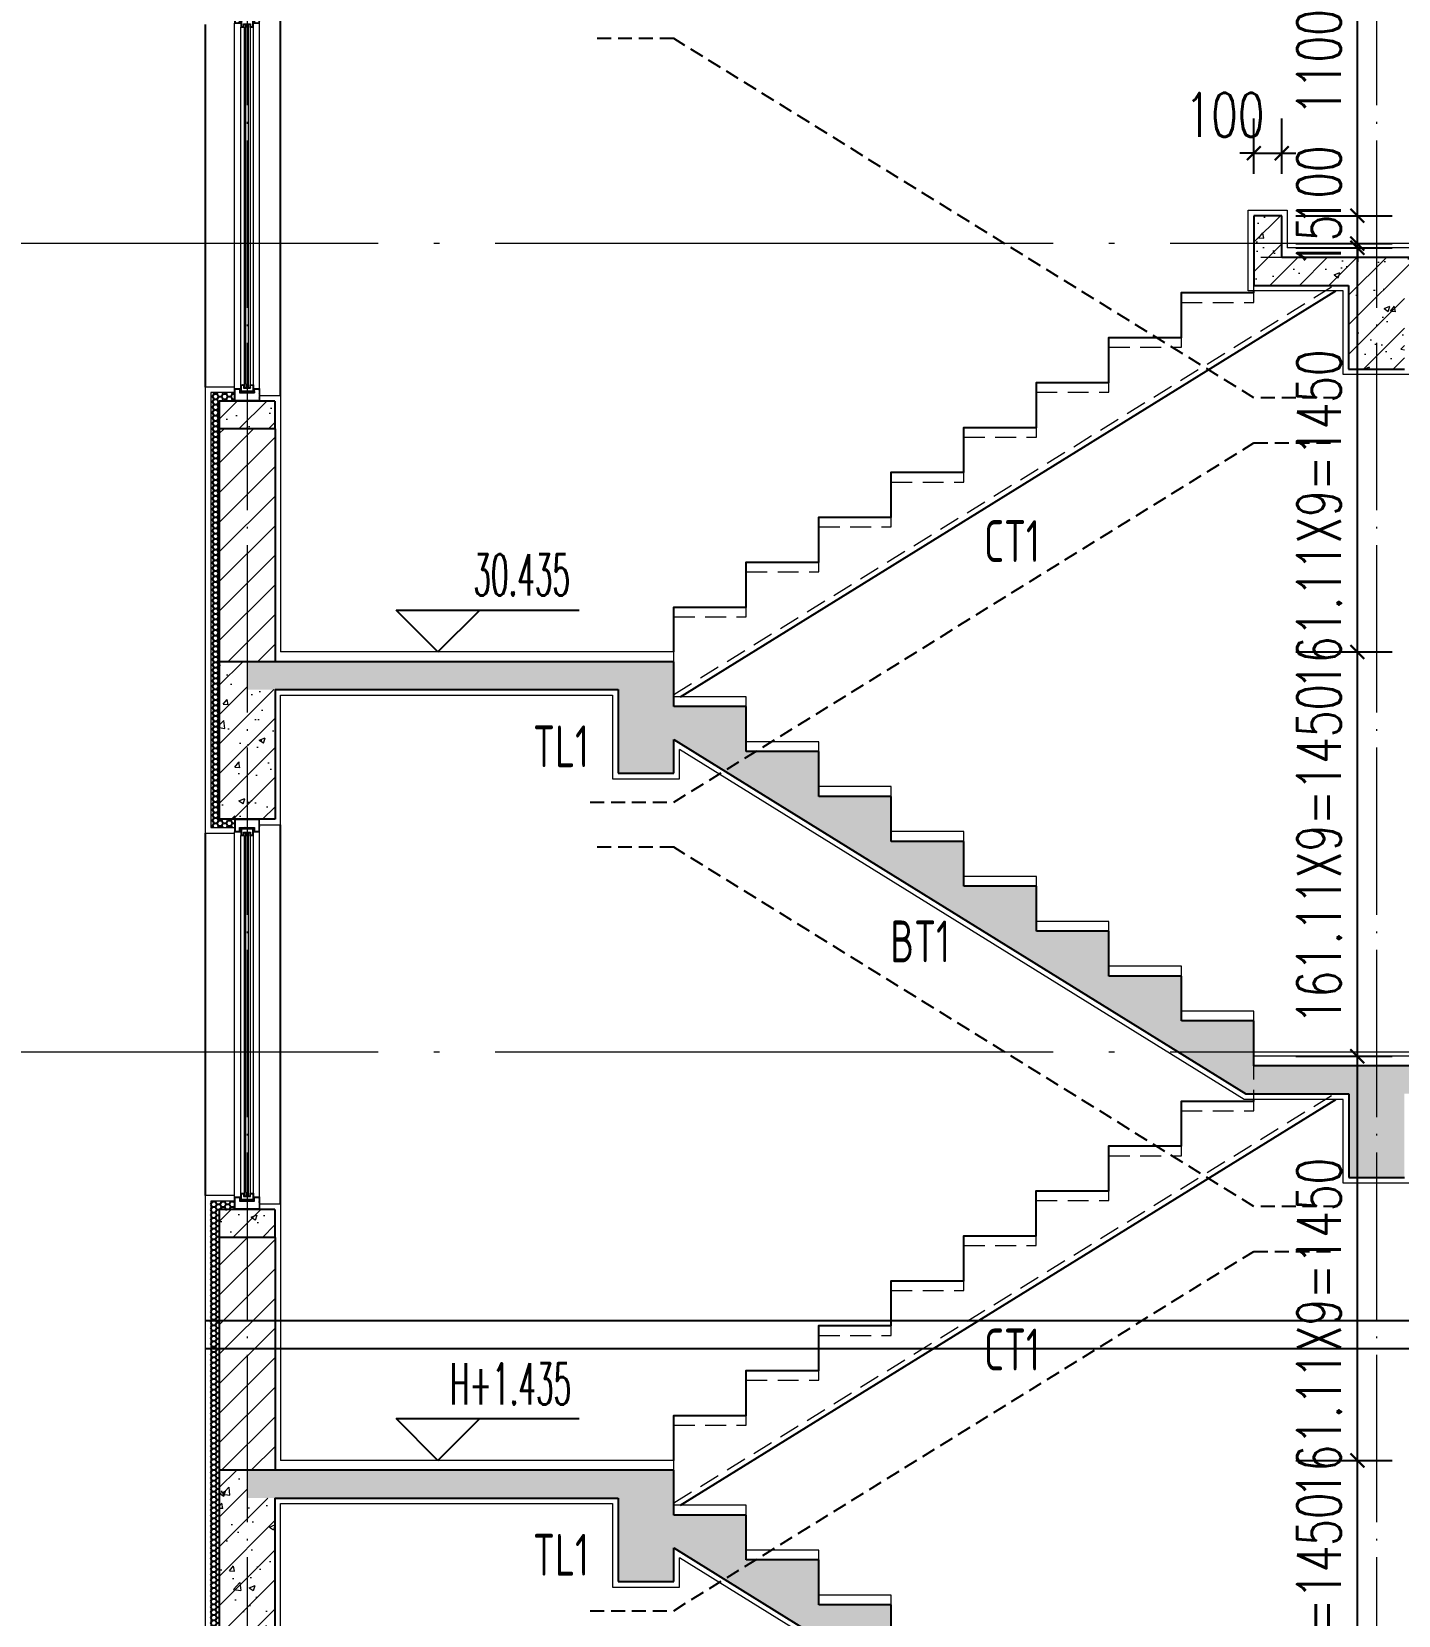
# Model space of a CAD drawing. Extents: x -461650 to 361314, y 245336 to 769729.
# Drawn here: x 279513 to 284414, y 723296 to 728976 of the extents above; entities that cross this region are included whole.
import ezdxf
from ezdxf.enums import TextEntityAlignment as Align

# ---------------------------------------------------------------- set-up
doc = ezdxf.new("R2010")
doc.units = 0
doc.header["$LTSCALE"] = 1000
doc.linetypes.add('DOTE', pattern=[2.42, 2, -0.2, 0.02, -0.2])
doc.linetypes.add('HIDDEN', pattern=[0.375, 0.25, -0.125])
doc.layers.get('0').update_dxf_attribs({"linetype": 'CONTINUOUS'})
doc.layers.get('DEFPOINTS').update_dxf_attribs({"linetype": 'CONTINUOUS'})
for name, color, linetype in [('DIM_ELEV', 3, 'CONTINUOUS'), ('DIM_SYMB', 3, 'CONTINUOUS'), ('PUB_TEXT', 2, 'CONTINUOUS'), ('TEXT', 2, 'CONTINUOUS'), ('WALL', 5, 'CONTINUOUS'), ('审核', 1, 'CONTINUOUS'), ('尺寸标注', 86, 'CONTINUOUS'), ('看线', 251, 'CONTINUOUS'), ('立面-看线', 251, 'CONTINUOUS')]:
    doc.layers.add(name, color=color, linetype=linetype)
for name, color, linetype, lineweight in [('DOTE', 19, 'DOTE', 9), ('PUB_HATCH', 8, 'CONTINUOUS', 9), ('S_WINDOW', 144, 'CONTINUOUS', 15), ('STAIR', 2, 'CONTINUOUS', 18), ('内粉刷', 37, 'CONTINUOUS', 9), ('细细', 250, 'CONTINUOUS', 0)]:
    doc.layers.add(name, color=color, linetype=linetype, lineweight=lineweight)
doc.styles.add('_TCH_DIM', font='SIMPLEX.shx', dxfattribs={"width": 0.7, "bigfont": 'GBCBIG.shx'})
doc.styles.add('_TCH_DIM_T3', font='SIMPLEX', dxfattribs={"width": 0.705882, "bigfont": 'GBCBIG'})
doc.styles.add('TSSD_REIN', font='tssdeng.shx', dxfattribs={"width": 0.7, "height": 300, "bigfont": 'tssdchn.shx'})
doc.dimstyles.new('_TCH_ARCH&&50', dxfattribs={"dimtxt": 157.5, "dimasz": 50, "dimexe": 125, "dimexo": 150, "dimgap": 58.75, "dimtad": 1, "dimdec": 0, "dimzin": 0, "dimdsep": 46, "dimtxsty": '_TCH_DIM_T3', "dimblk": 'ARCHTICK', "dimcen": 0.09, "dimclrt": 7, "dimazin": 0, "dimtfac": 1, "dimtdec": 0, "dimtix": 1, "dimtmove": 2, "dimatfit": 3, "dimldrblk": 'ARCHTICK', "dimfxl": 0, "dimtolj": 1, "dimtzin": 0, "dimarcsym": 0})
pattern_1 = [(315, (-218910.2607, -140541.0897), (-1.767766953, -1.767766953), []), (315, (-218909.0822, -140541.0897), (-1.767766953, -1.767766953), [])]
pattern_2 = [(315, (-218910.2607, -141979.3279), (-1.767766953, -1.767766953), []), (315, (-218909.0822, -141979.3279), (-1.767766953, -1.767766953), [])]
pattern_3 = [(45, (0, 0), (-53.0330086, 53.0330086), []), (50, (0, 0), (215.178055, -18.82564), [22.5, -247.5]), (355, (0, 0), (-41.6254, 225.65764), [18, -198]), (100.4514, (17.93, -1.57), (173.552815, 206.831863), [19.122057, -210.342634]), (46.1842, (0, 60), (320.172315, -49.655704), [33.75, -371.25]), (96.6356, (26.68, 55.86), (280.39881, 292.23536), [28.68309, -315.5139]), (351.1842, (0, 60), (280.39858, 292.23558), [27, -297]), (21, (30, 45), (179.072116, -120.785667), [22.5, -247.5]), (326, (30, 45), (72.9946, 217.545014), [18, -198]), (71.4514, (44.92, 34.93), (252.06679, 96.75915), [19.122057, -210.342634]), (37.5, (0, 0), (3.6479566, 99.868156), [0, -195.6, 0, -201, 0, -198.75]), (7.5, (0, 0), (78.920861, 118.323514), [0, -114.6, 0, -191.1, 0, -75.75]), (327.5, (-66.9, 0), (160.146731, -6.7664615), [0, -75, 0, -234, 0, -310.5]), (317.5, (-96.9, 0), (174.95585, 30.031495), [0, -97.5, 0, -155.4, 0, -220.5])]
pattern_4 = [(45, (-677627.57, 806144.725), (-53.0330086, 53.0330086), []), (50, (-677627.57, 806144.73), (215.178055, -18.82564), [22.5, -247.5]), (355, (-677627.57, 806144.73), (-41.6254, 225.65764), [18, -198]), (100.4514, (-677609.64, 806143.16), (173.552815, 206.831863), [19.122057, -210.342634]), (46.1842, (-677627.57, 806204.73), (320.172315, -49.655704), [33.75, -371.25]), (96.6356, (-677600.9, 806200.6), (280.39881, 292.23536), [28.68309, -315.5139]), (351.1842, (-677627.57, 806204.73), (280.39858, 292.23558), [27, -297]), (21, (-677597.57, 806189.73), (179.072116, -120.785667), [22.5, -247.5]), (326, (-677597.57, 806189.73), (72.9946, 217.545014), [18, -198]), (71.4514, (-677582.65, 806179.66), (252.06679, 96.75915), [19.122057, -210.342634]), (37.5, (-677627.57, 806144.725), (3.6479566, 99.868156), [0, -195.6, 0, -201, 0, -198.75]), (7.5, (-677627.57, 806144.73), (78.920861, 118.323514), [0, -114.6, 0, -191.1, 0, -75.75]), (327.5, (-677694.47, 806144.725), (160.146731, -6.7664615), [0, -75, 0, -234, 0, -310.5]), (317.5, (-677724.47, 806144.73), (174.95585, 30.031495), [0, -97.5, 0, -155.4, 0, -220.5])]

# ---------------------------------------------------------------- blocks, each defined once
blk = doc.blocks.new('zrszerf')
at = {"layer": '细细'}
h = blk.add_hatch(dxfattribs=at)
h.set_pattern_fill('金属', color=256, style=0)
h.set_pattern_definition(pattern_1)
h.paths.add_polyline_path([(257694.9, 608543.3), (257714.9, 608543.3), (257714.9, 608556.8), (257764.9, 608556.8), (257764.9, 608543.3), (257784.9, 608543.3), (257784.9, 608588.3), (257694.9, 608588.3)])
h.paths.add_polyline_path([(257712.9, 608558.8), (257712.9, 608545.3), (257696.9, 608545.3), (257696.9, 608586.3), (257782.9, 608586.3), (257782.9, 608545.3), (257766.9, 608545.3), (257766.9, 608558.8)], flags=16)
h = blk.add_hatch(dxfattribs=at)
h.set_pattern_fill('金属', color=256, style=0)
h.set_pattern_definition(pattern_1)
h.paths.add_polyline_path([(257762.4, 608554.8), (257762.4, 608529.8), (257750.4, 608529.8), (257750.4, 608539.8), (257729.4, 608539.8), (257729.4, 608529.8), (257717.4, 608529.8), (257717.4, 608554.8)])
h.paths.add_polyline_path([(257719.4, 608552.8), (257719.4, 608531.8), (257727.4, 608531.8), (257727.4, 608541.8), (257752.4, 608541.8), (257752.4, 608531.8), (257760.4, 608531.8), (257760.4, 608552.8)], flags=16)
h = blk.add_hatch(color=256, dxfattribs=at)
edge = h.paths.add_edge_path()
edge.add_line((257735.4, 608539.8), (257735.4, 608527.8))
edge.add_arc((257739.9, 608519.5), 9.44, 61.5175, 118.4825, ccw=False)
edge.add_line((257744.4, 608527.8), (257744.4, 608539.8))
edge.add_arc((257739.9, 608548.1), 9.44, 241.5175, 298.4825, ccw=False)
h = blk.add_hatch(dxfattribs=at)
h.set_pattern_fill('金属', color=256, style=0)
h.set_pattern_definition(pattern_2)
h.paths.add_polyline_path([(257694.9, 607233.3), (257714.9, 607233.3), (257714.9, 607219.8), (257764.9, 607219.8), (257764.9, 607233.3), (257784.9, 607233.3), (257784.9, 607188.3), (257694.9, 607188.3)])
h.paths.add_polyline_path([(257712.9, 607217.8), (257712.9, 607231.3), (257696.9, 607231.3), (257696.9, 607190.3), (257782.9, 607190.3), (257782.9, 607231.3), (257766.9, 607231.3), (257766.9, 607217.8)], flags=16)
h = blk.add_hatch(dxfattribs=at)
h.set_pattern_fill('金属', color=256, style=0)
h.set_pattern_definition(pattern_2)
h.paths.add_polyline_path([(257762.4, 607221.8), (257762.4, 607246.8), (257750.4, 607246.8), (257750.4, 607236.8), (257729.4, 607236.8), (257729.4, 607246.8), (257717.4, 607246.8), (257717.4, 607221.8)])
h.paths.add_polyline_path([(257719.4, 607223.8), (257719.4, 607244.8), (257727.4, 607244.8), (257727.4, 607234.8), (257752.4, 607234.8), (257752.4, 607244.8), (257760.4, 607244.8), (257760.4, 607223.8)], flags=16)
h = blk.add_hatch(color=256, dxfattribs=at)
edge = h.paths.add_edge_path()
edge.add_line((257735.4, 607236.8), (257735.4, 607248.8))
edge.add_arc((257739.9, 607257.1), 9.44, 241.5175, 298.4825)
edge.add_line((257744.4, 607248.8), (257744.4, 607236.8))
edge.add_arc((257739.9, 607228.5), 9.44, 61.5175, 118.4825)
at = {"layer": 'S_WINDOW'}
for p, q in [((257694.9, 607233.3), (257694.9, 608543.3)), ((257717.4, 607246.8), (257717.4, 608529.8)), ((257762.4, 607246.8), (257762.4, 608529.8)), ((257784.9, 607233.3), (257784.9, 608543.3))]:
    blk.add_line(p, q, dxfattribs=at)
for points in [[(257784.9, 608588.3), (257784.9, 608543.3), (257764.9, 608543.3), (257764.9, 608556.8), (257714.9, 608556.8), (257714.9, 608543.3), (257694.9, 608543.3), (257694.9, 608588.3)], [(257782.9, 608586.3), (257782.9, 608545.3), (257766.9, 608545.3), (257766.9, 608558.8), (257712.9, 608558.8), (257712.9, 608545.3), (257696.9, 608545.3), (257696.9, 608586.3)], [(257762.4, 608554.8), (257762.4, 608529.8), (257750.4, 608529.8), (257750.4, 608539.8), (257729.4, 608539.8), (257729.4, 608529.8), (257717.4, 608529.8), (257717.4, 608554.8)], [(257760.4, 608552.8), (257760.4, 608531.8), (257752.4, 608531.8), (257752.4, 608541.8), (257727.4, 608541.8), (257727.4, 608531.8), (257719.4, 608531.8), (257719.4, 608552.8)], [(257784.9, 607188.3), (257784.9, 607233.3), (257764.9, 607233.3), (257764.9, 607219.8), (257714.9, 607219.8), (257714.9, 607233.3), (257694.9, 607233.3), (257694.9, 607188.3)], [(257782.9, 607190.3), (257782.9, 607231.3), (257766.9, 607231.3), (257766.9, 607217.8), (257712.9, 607217.8), (257712.9, 607231.3), (257696.9, 607231.3), (257696.9, 607190.3)], [(257762.4, 607221.8), (257762.4, 607246.8), (257750.4, 607246.8), (257750.4, 607236.8), (257729.4, 607236.8), (257729.4, 607246.8), (257717.4, 607246.8), (257717.4, 607221.8)], [(257760.4, 607223.8), (257760.4, 607244.8), (257752.4, 607244.8), (257752.4, 607234.8), (257727.4, 607234.8), (257727.4, 607244.8), (257719.4, 607244.8), (257719.4, 607223.8)]]:
    blk.add_lwpolyline(points, close=True, dxfattribs=at)
at = {"layer": '细细'}
for points in [[(257729.4, 608529.8), (257729.4, 607246.8)], [(257735.4, 607248.8), (257735.4, 608539.8)], [(257744.4, 607248.8), (257744.4, 608539.8)], [(257750.4, 608529.8), (257750.4, 607246.8)]]:
    blk.add_lwpolyline(points, dxfattribs=at)
for points in [[(257735.4, 608539.8), (257735.4, 608527.8, -0.253805), (257744.4, 608527.8), (257744.4, 608539.8, -0.253805)], [(257735.4, 607236.8), (257735.4, 607248.8, 0.253805), (257744.4, 607248.8), (257744.4, 607236.8, 0.253805)]]:
    blk.add_lwpolyline(points, format="xyb", close=True, dxfattribs=at)
blk = doc.blocks.new('BFGBFBCBVFB')
at = {"layer": 'PUB_HATCH'}
h = blk.add_hatch(dxfattribs=at)
h.set_pattern_fill('钢筋混凝土', color=256, scale=30, style=0)
h.set_pattern_definition(pattern_3)
h.paths.add_polyline_path([(888522.3, 25515), (888522.3, 25415), (888722.3, 25415), (888722.3, 25515)])
h = blk.add_hatch(dxfattribs=at)
h.set_pattern_fill('普通砖', color=256, scale=30, style=0)
h.set_pattern_definition([(45, (0, 53.85), (-53.03303, 53.03303), [])])
h.paths.add_polyline_path([(888722.4, 25415), (888522.4, 25415), (888522.4, 24580), (888722.4, 24580)])
h = blk.add_hatch(dxfattribs=at)
h.set_pattern_fill('钢筋混凝土', color=256, scale=30, style=0)
h.set_pattern_definition(pattern_3)
h.paths.add_polyline_path([(888722.3, 24480), (888622.3, 24480), (888622.3, 24580), (888522.3, 24580), (888522.3, 24015), (888722.3, 24015)])
h = blk.add_hatch(dxfattribs=at)
h.set_pattern_fill('钢筋混凝土', color=256, scale=30, style=0)
h.set_pattern_definition(pattern_3)
h.paths.add_polyline_path([(888622.3, 24580), (888622.3, 24480), (889952.4, 24480), (889952.4, 24180), (890152.4, 24180), (890152.4, 24301.2), (892203.9, 23030), (892572.4, 23030), (892572.4, 22730), (892772.4, 22730), (892772.4, 23030), (894172.3, 23030), (894172.3, 23130), (892232.4, 23130), (892232.4, 23291.1), (891972.4, 23291.1), (891972.4, 23452.2), (891712.4, 23452.2), (891712.4, 23613.3), (891452.4, 23613.3), (891452.4, 23774.4), (891192.4, 23774.4), (891192.4, 23935.5), (890932.4, 23935.5), (890932.4, 24096.6), (890672.4, 24096.6), (890672.4, 24257.8), (890412.4, 24257.8), (890412.4, 24418.9), (890152.4, 24418.9), (890152.4, 24580)])
at = {"layer": '立面-看线'}
h = blk.add_hatch(dxfattribs=at)
h.set_pattern_fill('HONEY', color=256, scale=7)
h.set_pattern_definition([(0, (77469.076, -360831.97), (16.66875, 9.623705), [11.1125, -22.225]), (120, (77469.076, -360831.97), (-16.66874801, 9.62370845), [11.1125, -22.225]), (60, (77469.076, -360831.97), (1.99e-06, 19.24741345), [-22.225, 11.1125])])
h.paths.add_polyline_path([(888492.3, 24615), (888522.3, 24615), (888522.3, 25515), (888577.3, 25515), (888577.3, 25545), (888492.3, 25545)])
h = blk.add_hatch(dxfattribs=at)
h.set_pattern_fill('HONEY', color=256, scale=7)
h.set_pattern_definition([(0, (77469.098, -360831.968), (16.66875, 9.623705), [11.1125, -22.225]), (120, (77469.098, -360831.968), (-16.66874801, 9.62370845), [11.1125, -22.225]), (60, (77469.098, -360831.968), (1.99e-06, 19.24741345), [-22.225, 11.1125])])
h.paths.add_polyline_path([(888492.3, 24615), (888522.3, 24615), (888522.3, 24015), (888577.3, 24015), (888577.3, 23985), (888492.3, 23985)])
at = {"layer": 'PUB_HATCH', "color": 215}
blk.add_lwpolyline([(888577.3, 25545), (888492.3, 25545), (888492.3, 23985), (888577.3, 23985)], dxfattribs=at)
at = {"layer": 'STAIR', "linetype": 'HIDDEN', "ltscale": 0.3}
blk.add_line((890152.4, 24462.3), (892520.9, 25930), dxfattribs=at)
blk.add_lwpolyline([(890152.4, 24580), (890152.4, 24741.1), (890412.4, 24741.1), (890412.4, 24902.2), (890672.4, 24902.2), (890672.4, 25063.3), (890932.4, 25063.3), (890932.4, 25224.4), (891192.4, 25224.4), (891192.4, 25385.5), (891452.4, 25385.5), (891452.4, 25546.6), (891712.4, 25546.6), (891712.4, 25707.8), (891972.4, 25707.8), (891972.4, 25868.9), (892232.4, 25868.9), (892232.4, 26030)], dxfattribs=at)
at = {"layer": 'WALL'}
for p, q in [((888522.3, 25515), (888522.3, 25415)), ((888722.3, 25515), (888522.3, 25515)), ((888722.3, 25515), (888722.3, 25415)), ((888722.3, 25415), (888522.3, 25415)), ((888522.4, 25415), (888522.4, 24580)), ((888722.3, 25415), (888722.4, 25415)), ((888722.4, 25415), (888722.4, 24580)), ((888522.3, 24580), (888522.3, 24015)), ((888622.3, 24580), (888522.3, 24580)), ((888622.3, 24580), (888522.4, 24580)), ((890152.4, 24580), (888622.3, 24580)), ((890152.4, 24418.9), (890152.4, 24580)), ((888722.3, 24480), (888722.3, 24015)), ((888722.3, 24480), (889952.4, 24480)), ((889952.4, 24480), (889952.4, 24180)), ((890412.4, 24418.9), (890152.4, 24418.9)), ((890412.4, 24257.8), (890412.4, 24418.9)), ((890152.4, 24180), (890152.4, 24301.2)), ((890152.4, 24301.2), (892203.9, 23030)), ((890672.4, 24257.8), (890412.4, 24257.8)), ((890672.4, 24096.6), (890672.4, 24257.8)), ((889952.4, 24180), (890152.4, 24180)), ((890932.4, 24096.6), (890672.4, 24096.6)), ((890932.4, 23935.5), (890932.4, 24096.6))]:
    blk.add_line(p, q, dxfattribs=at)
at = {"layer": '内粉刷'}
for p, q in [((890152.4, 24615), (888742.3, 24615)), ((888742.3, 24460), (889932.4, 24460)), ((889932.4, 24460), (889932.4, 24160)), ((890172.4, 24160), (890172.4, 24265.3)), ((889932.4, 24160), (890172.4, 24160))]:
    blk.add_line(p, q, dxfattribs=at)
for points in [[(888577.3, 25565), (888472.3, 25565), (888472.3, 23965), (888577.3, 23965)], [(888667.3, 25535), (888742.3, 25535), (888742.3, 24615)], [(892232.4, 23165), (892232.4, 23326.1), (891972.4, 23326.1), (891972.4, 23487.2), (891712.4, 23487.2), (891712.4, 23648.3), (891452.4, 23648.3), (891452.4, 23809.4), (891192.4, 23809.4), (891192.4, 23970.5), (890932.4, 23970.5), (890932.4, 24131.6), (890672.4, 24131.6), (890672.4, 24292.8), (890412.4, 24292.8), (890412.4, 24453.9), (890152.4, 24453.9), (890152.4, 24615)], [(888667.3, 23995), (888742.3, 23995), (888742.3, 24460)], [(894152.4, 23010), (892792.4, 23010), (892792.4, 22710), (892552.4, 22710), (892552.4, 23010), (892198.2, 23010), (890172.4, 24265.3)]]:
    blk.add_lwpolyline(points, dxfattribs=at)
at = {"layer": '看线'}
for p, q in [((888742.3, 25535), (888742.3, 26895)), ((888472.3, 26865), (888472.3, 25565))]:
    blk.add_line(p, q, dxfattribs=at)
at = {"layer": '看线', "color": 32}
blk.add_line((890176.7, 24453.9), (892526.6, 25910), dxfattribs=at)
blk.add_lwpolyline([(890152.4, 24615), (890152.4, 24776.1), (890412.4, 24776.1), (890412.4, 24937.2), (890672.4, 24937.2), (890672.4, 25098.3), (890932.4, 25098.3), (890932.4, 25259.4), (891192.4, 25259.4), (891192.4, 25420.5), (891452.4, 25420.5), (891452.4, 25581.6), (891712.4, 25581.6), (891712.4, 25742.8), (891972.4, 25742.8), (891972.4, 25903.9), (892232.4, 25903.9), (892232.4, 25910)], dxfattribs=at)
at = {"xscale": -1}
blk.add_blockref('zrszerf', (1146362.2, -581673.3), dxfattribs=at)
blk = doc.blocks.new('_ArchTick')
at = {"color": 0, "linetype": 'ByBlock', "const_width": 0.15}
blk.add_lwpolyline([(-0.5, -0.5), (0.5, 0.5)], dxfattribs=at)
blk = doc.blocks.new('*D1412')
at = {"layer": 'DEFPOINTS', "color": 0}
for p in [(283895.8, 729416.3), (284266.9, 729416.3), (283895.8, 728316.3)]:
    blk.add_point(p, dxfattribs=at)
at = {"layer": '尺寸标注', "color": 0, "lineweight": -2}
for p, q in [((284045.8, 729416.3), (284391.9, 729416.3)), ((284266.9, 728316.3), (284266.9, 729416.3)), ((284045.8, 728316.3), (284391.9, 728316.3))]:
    blk.add_line(p, q, dxfattribs=at)
at = {"layer": '尺寸标注', "color": 0, "lineweight": -2, "xscale": 50, "yscale": 50, "zscale": 50}
for p, rotation in [((284266.9, 729416.3), 90), ((284266.9, 728316.3), 270)]:
    blk.add_blockref('_ArchTick', p, dxfattribs=dict(at, rotation=rotation))
at = {"layer": '尺寸标注', "color": 7, "insert": (284129.4, 728866.3), "char_height": 157.5, "attachment_point": 5, "rotation": 90, "style": '_TCH_DIM_T3'}
blk.add_mtext('\\A1;1100', dxfattribs=at)
blk = doc.blocks.new('*D1413')
at = {"layer": 'DEFPOINTS', "color": 0}
for p in [(283895.8, 728316.3), (284266.9, 728316.3), (283895.8, 728216.3)]:
    blk.add_point(p, dxfattribs=at)
at = {"layer": '尺寸标注', "color": 0, "lineweight": -2}
for p, q in [((284045.8, 728316.3), (284391.9, 728316.3)), ((284266.9, 728316.3), (284266.9, 728366.3)), ((284266.9, 728216.3), (284266.9, 728316.3)), ((284045.8, 728216.3), (284391.9, 728216.3)), ((284266.9, 728216.3), (284266.9, 728166.3))]:
    blk.add_line(p, q, dxfattribs=at)
at = {"layer": '尺寸标注', "color": 0, "lineweight": -2, "xscale": 50, "yscale": 50, "zscale": 50}
for p, rotation in [((284266.9, 728316.3), 270), ((284266.9, 728216.3), 90)]:
    blk.add_blockref('_ArchTick', p, dxfattribs=dict(at, rotation=rotation))
at = {"layer": '尺寸标注', "color": 7, "insert": (284129.4, 728425.2), "char_height": 157.5, "attachment_point": 5, "rotation": 90, "style": '_TCH_DIM_T3'}
blk.add_mtext('\\A1;100', dxfattribs=at)
blk = doc.blocks.new('*D1414')
at = {"layer": 'DEFPOINTS', "color": 0}
for p in [(283895.8, 728216.3), (283895.8, 728201.3), (284266.9, 728216.3)]:
    blk.add_point(p, dxfattribs=at)
at = {"layer": '尺寸标注', "color": 0, "lineweight": -2}
for p, q in [((284266.9, 728216.3), (284266.9, 728266.3)), ((284045.8, 728216.3), (284391.9, 728216.3)), ((284045.8, 728201.3), (284391.9, 728201.3)), ((284266.9, 728201.3), (284266.9, 728216.3)), ((284266.9, 728201.3), (284266.9, 728151.3))]:
    blk.add_line(p, q, dxfattribs=at)
at = {"layer": '尺寸标注', "color": 0, "lineweight": -2, "xscale": 50, "yscale": 50, "zscale": 50}
for p, rotation in [((284266.9, 728216.3), 270), ((284266.9, 728201.3), 90)]:
    blk.add_blockref('_ArchTick', p, dxfattribs=dict(at, rotation=rotation))
at = {"layer": '尺寸标注', "color": 7, "insert": (284129.4, 728224.4), "char_height": 157.5, "attachment_point": 5, "rotation": 90, "style": '_TCH_DIM_T3'}
blk.add_mtext('\\A1;15', dxfattribs=at)
blk = doc.blocks.new('*D1415')
at = {"layer": 'DEFPOINTS', "color": 0}
for p in [(283895.8, 728201.3), (284266.9, 728201.3), (283895.8, 726751.3)]:
    blk.add_point(p, dxfattribs=at)
at = {"layer": '尺寸标注', "color": 0, "lineweight": -2}
for p, q in [((284045.8, 728201.3), (284391.9, 728201.3)), ((284266.9, 726751.3), (284266.9, 728201.3)), ((284045.8, 726751.3), (284391.9, 726751.3))]:
    blk.add_line(p, q, dxfattribs=at)
at = {"layer": '尺寸标注', "color": 0, "lineweight": -2, "xscale": 50, "yscale": 50, "zscale": 50}
for p, rotation in [((284266.9, 728201.3), 90), ((284266.9, 726751.3), 270)]:
    blk.add_blockref('_ArchTick', p, dxfattribs=dict(at, rotation=rotation))
at = {"layer": '尺寸标注', "color": 7, "insert": (284129.4, 727226.3), "char_height": 157.5, "attachment_point": 5, "rotation": 90, "style": '_TCH_DIM_T3'}
blk.add_mtext('\\A1;161.11X9=1450', dxfattribs=at)
blk = doc.blocks.new('*D1416')
at = {"layer": 'DEFPOINTS', "color": 0}
for p in [(283895.8, 726751.3), (284266.9, 726751.3), (283895.8, 725301.3)]:
    blk.add_point(p, dxfattribs=at)
at = {"layer": '尺寸标注', "color": 0, "lineweight": -2}
for p, q in [((284045.8, 726751.3), (284391.9, 726751.3)), ((284266.9, 725301.3), (284266.9, 726751.3)), ((284045.8, 725301.3), (284391.9, 725301.3))]:
    blk.add_line(p, q, dxfattribs=at)
at = {"layer": '尺寸标注', "color": 0, "lineweight": -2, "xscale": 50, "yscale": 50, "zscale": 50}
for p, rotation in [((284266.9, 726751.3), 90), ((284266.9, 725301.3), 270)]:
    blk.add_blockref('_ArchTick', p, dxfattribs=dict(at, rotation=rotation))
at = {"layer": '尺寸标注', "color": 7, "insert": (284129.4, 726026.3), "char_height": 157.5, "attachment_point": 5, "rotation": 90, "style": '_TCH_DIM_T3'}
blk.add_mtext('\\A1;161.11X9=1450', dxfattribs=at)
blk = doc.blocks.new('*D1417')
at = {"layer": 'DEFPOINTS', "color": 0}
for p in [(283895.8, 725301.3), (284266.9, 725301.3), (283895.8, 723851.3)]:
    blk.add_point(p, dxfattribs=at)
at = {"layer": '尺寸标注', "color": 0, "lineweight": -2}
for p, q in [((284045.8, 725301.3), (284391.9, 725301.3)), ((284266.9, 723851.3), (284266.9, 725301.3)), ((284045.8, 723851.3), (284391.9, 723851.3))]:
    blk.add_line(p, q, dxfattribs=at)
at = {"layer": '尺寸标注', "color": 0, "lineweight": -2, "xscale": 50, "yscale": 50, "zscale": 50}
for p, rotation in [((284266.9, 725301.3), 90), ((284266.9, 723851.3), 270)]:
    blk.add_blockref('_ArchTick', p, dxfattribs=dict(at, rotation=rotation))
at = {"layer": '尺寸标注', "color": 7, "insert": (284129.4, 724326.3), "char_height": 157.5, "attachment_point": 5, "rotation": 90, "style": '_TCH_DIM_T3'}
blk.add_mtext('\\A1;161.11X9=1450', dxfattribs=at)
blk = doc.blocks.new('*D1418')
at = {"layer": 'DEFPOINTS', "color": 0}
for p in [(283895.8, 723851.3), (284266.9, 723851.3), (283895.8, 722401.3)]:
    blk.add_point(p, dxfattribs=at)
at = {"layer": '尺寸标注', "color": 0, "lineweight": -2}
for p, q in [((284045.8, 723851.3), (284391.9, 723851.3)), ((284266.9, 722401.3), (284266.9, 723851.3)), ((284045.8, 722401.3), (284391.9, 722401.3))]:
    blk.add_line(p, q, dxfattribs=at)
at = {"layer": '尺寸标注', "color": 0, "lineweight": -2, "xscale": 50, "yscale": 50, "zscale": 50}
for p, rotation in [((284266.9, 723851.3), 90), ((284266.9, 722401.3), 270)]:
    blk.add_blockref('_ArchTick', p, dxfattribs=dict(at, rotation=rotation))
at = {"layer": '尺寸标注', "color": 7, "insert": (284129.4, 723126.3), "char_height": 157.5, "attachment_point": 5, "rotation": 90, "style": '_TCH_DIM_T3'}
blk.add_mtext('\\A1;161.11X9=1450', dxfattribs=at)
blk = doc.blocks.new('*D1424')
at = {"layer": 'DEFPOINTS', "color": 0}
for p in [(283995.8, 728540.4), (283895.8, 728316.3), (283995.8, 728316.3)]:
    blk.add_point(p, dxfattribs=at)
at = {"layer": '尺寸标注', "color": 0, "lineweight": -2}
for p, q in [((283895.8, 728466.3), (283895.8, 728665.4)), ((283995.8, 728466.3), (283995.8, 728665.4)), ((283895.8, 728540.4), (283845.8, 728540.4)), ((283895.8, 728540.4), (283995.8, 728540.4)), ((283995.8, 728540.4), (284045.8, 728540.4))]:
    blk.add_line(p, q, dxfattribs=at)
at = {"layer": '尺寸标注', "color": 0, "lineweight": -2, "xscale": 50, "yscale": 50, "zscale": 50}
blk.add_blockref('_ArchTick', (283895.8, 728540.4), dxfattribs=at)
at = {"layer": '尺寸标注', "color": 0, "lineweight": -2, "xscale": 50, "yscale": 50, "zscale": 50, "rotation": 180}
blk.add_blockref('_ArchTick', (283995.8, 728540.4), dxfattribs=at)
at = {"layer": '尺寸标注', "color": 7, "insert": (283790.9, 728677.9), "char_height": 157.5, "attachment_point": 5, "style": '_TCH_DIM_T3'}
blk.add_mtext('\\A1;100', dxfattribs=at)

msp = doc.modelspace()

# ---------------------------------------------------------------- hatches: boundary and pattern name
at = {"layer": 'PUB_HATCH'}
h = msp.add_hatch(dxfattribs=at)
h.set_pattern_fill('钢筋混凝土', color=256, scale=30, style=0)
h.set_pattern_definition(pattern_4)
h.paths.add_polyline_path([(285835.74, 728066.3), (285835.74, 728166.3), (283995.75, 728166.3), (283995.75, 728316.3), (283895.75, 728316.3), (283895.75, 728066.3), (284235.75, 728066.3), (284235.75, 727766.3), (284435.75, 727766.3), (284435.75, 728066.3)])
h = msp.add_hatch(dxfattribs=at)
h.set_pattern_fill('钢筋混凝土', color=256, scale=30, style=0)
h.set_pattern_definition(pattern_4)
h.paths.add_polyline_path([(280185.72, 727651.48), (280185.71, 727551.49), (280385.71, 727551.49), (280385.72, 727651.48)])
h = msp.add_hatch(dxfattribs=at)
h.set_pattern_fill('普通砖', color=256, scale=30, style=0)
h.set_pattern_definition([(45, (-677627.57, 806198.58), (-53.03303, 53.03303), [])])
h.paths.add_polyline_path([(280385.78, 727551.49), (280185.78, 727551.48), (280185.8, 726716.49), (280385.8, 726716.49)])
h = msp.add_hatch(dxfattribs=at)
h.set_pattern_fill('钢筋混凝土', color=256, scale=30, style=0)
h.set_pattern_definition(pattern_4)
h.paths.add_polyline_path([(280385.74, 726616.48), (280285.74, 726616.48), (280285.74, 726716.48), (280185.74, 726716.49), (280185.74, 726151.48), (280385.74, 726151.48)])
h = msp.add_hatch(dxfattribs=at)
h.set_pattern_fill('钢筋混凝土', color=256, scale=30, style=0)
h.set_pattern_definition(pattern_4)
h.paths.add_polyline_path([(280285.74, 726716.49), (280285.74, 726616.48), (281615.81, 726616.48), (281615.81, 726316.48), (281815.81, 726316.48), (281815.81, 726437.72), (283867.33, 725166.48), (284235.81, 725166.48), (284235.81, 724866.48), (284435.81, 724866.48), (284435.81, 725166.48), (285835.74, 725166.48), (285835.74, 725266.48), (283895.81, 725266.48), (283895.81, 725427.59), (283635.81, 725427.59), (283635.81, 725588.7), (283375.81, 725588.7), (283375.81, 725749.81), (283115.81, 725749.81), (283115.81, 725910.92), (282855.81, 725910.92), (282855.81, 726072.03), (282595.81, 726072.03), (282595.81, 726233.14), (282335.81, 726233.14), (282335.81, 726394.25), (282075.81, 726394.25), (282075.81, 726555.36), (281815.81, 726555.36), (281815.81, 726716.48)])
at = {"layer": '立面-看线'}
h = msp.add_hatch(dxfattribs=at)
h.set_pattern_fill('HONEY', color=256, scale=7)
h.set_pattern_definition([(0, (-530867.524, 341304.53), (16.66875, 9.623705), [11.1125, -22.225]), (120, (-530867.524, 341304.53), (-16.66874801, 9.62370845), [11.1125, -22.225]), (60, (-530867.524, 341304.53), (1.99e-06, 19.24741345), [-22.225, 11.1125])])
h.paths.add_polyline_path([(280155.72, 726751.48), (280185.72, 726751.48), (280185.72, 727651.48), (280240.72, 727651.48), (280240.72, 727681.48), (280155.72, 727681.48)])
h = msp.add_hatch(dxfattribs=at)
h.set_pattern_fill('HONEY', color=256, scale=7)
h.set_pattern_definition([(0, (-530867.502, 341304.532), (16.66875, 9.623705), [11.1125, -22.225]), (120, (-530867.502, 341304.532), (-16.66874801, 9.62370845), [11.1125, -22.225]), (60, (-530867.502, 341304.532), (1.99e-06, 19.24741345), [-22.225, 11.1125])])
h.paths.add_polyline_path([(280155.74, 726751.48), (280185.74, 726751.48), (280185.74, 726151.48), (280240.74, 726151.48), (280240.74, 726121.48), (280155.74, 726121.48)])

# ---------------------------------------------------------------- linework, layer by layer
at = {"layer": 'DIM_ELEV', "color": 6}
for p, q in [((280970.13, 726751.34), (280820.13, 726901.34)), ((280820.13, 726901.34), (281476.13, 726901.34)), ((280970.13, 726751.34), (281120.13, 726901.34)), ((280970.13, 723851.34), (280820.13, 724001.34)), ((280820.13, 724001.34), (281476.13, 724001.34)), ((280970.13, 723851.34), (281120.13, 724001.34))]:
    msp.add_line(p, q, dxfattribs=at)
at = {"layer": 'DIM_SYMB', "color": 5}
for points in [[(280135.72, 724353.33), (285007.63, 724353.33), (285026.74, 724405.83), (285045.26, 724300.83), (285063.88, 724353.33), (289935.8, 724353.33)], [(280135.72, 724253.33), (285007.63, 724253.33), (285026.74, 724305.83), (285045.26, 724200.83), (285063.88, 724253.33), (289935.8, 724253.33)]]:
    msp.add_lwpolyline(points, dxfattribs=at)
at = {"layer": 'DOTE', "color": 1, "linetype": 'DOTE', "ltscale": 0.3}
for p, q in [((280285.74, 732216.31), (280285.76, 707639.31)), ((284335.74, 732216.31), (284335.76, 707639.31))]:
    msp.add_line(p, q, dxfattribs=at)
at = {"layer": 'DOTE', "color": 1, "linetype": 'DOTE'}
for p, q in [((290435.8, 728216.31), (274958.74, 728216.31)), ((290435.8, 725316.31), (274958.74, 725316.31))]:
    msp.add_line(p, q, dxfattribs=at)
at = {"layer": 'PUB_HATCH', "color": 215}
msp.add_lwpolyline([(280240.72, 727681.48), (280155.72, 727681.48), (280155.72, 726121.48), (280240.72, 726121.48)], dxfattribs=at)
at = {"layer": 'STAIR', "linetype": 'HIDDEN', "ltscale": 0.3}
msp.add_line((281815.81, 726598.83), (284184.28, 728066.48), dxfattribs=at)
for points in [[(281815.81, 726716.48), (281815.81, 726877.59), (282075.81, 726877.59), (282075.81, 727038.7), (282335.81, 727038.7), (282335.81, 727199.81), (282595.81, 727199.81), (282595.81, 727360.92), (282855.81, 727360.92), (282855.81, 727522.03), (283115.81, 727522.03), (283115.81, 727683.14), (283375.81, 727683.14), (283375.81, 727844.25), (283635.81, 727844.25), (283635.81, 728005.36), (283895.81, 728005.36), (283895.81, 728166.3)], [(283995.75, 728166.3), (283895.75, 728166.3)]]:
    msp.add_lwpolyline(points, dxfattribs=at)
at = {"layer": 'WALL'}
for p, q in [((283995.75, 728316.3), (283895.75, 728316.3)), ((283895.75, 728316.3), (283895.75, 728066.3)), ((283995.75, 728166.3), (283995.75, 728316.3)), ((285835.74, 728166.3), (283995.75, 728166.3)), ((283895.75, 728066.3), (284235.75, 728066.3)), ((284235.75, 728066.3), (284235.75, 727766.3)), ((284235.75, 727766.3), (284435.75, 727766.3)), ((280185.72, 727651.48), (280185.71, 727551.49)), ((280385.72, 727651.48), (280185.72, 727651.48)), ((280385.72, 727651.48), (280385.71, 727551.49)), ((280385.71, 727551.49), (280185.71, 727551.49)), ((280185.78, 727551.48), (280185.8, 726716.49)), ((280385.71, 727551.49), (280385.78, 727551.49)), ((280385.78, 727551.49), (280385.8, 726716.49)), ((280185.74, 726716.49), (280185.74, 726151.48)), ((280285.74, 726716.48), (280185.74, 726716.49)), ((280285.74, 726716.49), (280185.8, 726716.49)), ((281815.78, 726716.48), (280285.74, 726716.49)), ((281815.81, 726716.48), (281815.78, 726716.48)), ((281815.81, 726555.36), (281815.81, 726716.48)), ((280385.74, 726616.48), (280385.74, 726151.48)), ((280385.74, 726616.48), (281615.81, 726616.48)), ((281615.81, 726616.48), (281615.81, 726316.48)), ((282075.81, 726555.36), (281815.81, 726555.36)), ((282075.81, 726394.25), (282075.81, 726555.36)), ((281815.81, 726316.48), (281815.81, 726437.72)), ((281815.81, 726437.72), (283867.33, 725166.48)), ((282335.81, 726394.25), (282075.81, 726394.25)), ((282335.81, 726233.14), (282335.81, 726394.25)), ((281615.81, 726316.48), (281815.81, 726316.48)), ((282595.81, 726233.14), (282335.81, 726233.14)), ((282595.81, 726072.03), (282595.81, 726233.14)), ((280385.74, 726151.48), (280185.74, 726151.48)), ((282855.81, 726072.03), (282595.81, 726072.03)), ((282855.81, 725910.92), (282855.81, 726072.03)), ((283115.81, 725910.92), (282855.81, 725910.92)), ((283115.81, 725749.81), (283115.81, 725910.92)), ((283375.81, 725749.81), (283115.81, 725749.81)), ((283375.81, 725588.7), (283375.81, 725749.81)), ((283635.81, 725588.7), (283375.81, 725588.7)), ((283635.81, 725427.59), (283635.81, 725588.7)), ((283895.81, 725427.59), (283635.81, 725427.59)), ((283895.81, 725266.48), (283895.81, 725427.59)), ((285835.74, 725266.48), (283895.81, 725266.48)), ((283867.33, 725166.48), (284235.81, 725166.48)), ((284235.81, 725166.48), (284235.81, 724866.48)), ((284235.81, 724866.48), (284435.81, 724866.48))]:
    msp.add_line(p, q, dxfattribs=at)
at = {"layer": '内粉刷'}
for p, q in [((281815.81, 726751.48), (280405.74, 726751.48)), ((280405.74, 726596.48), (281595.81, 726596.48)), ((281595.81, 726596.48), (281595.81, 726296.48)), ((281835.81, 726296.48), (281835.81, 726401.8)), ((281595.81, 726296.48), (281835.81, 726296.48)), ((285815.81, 725301.48), (283895.81, 725301.48))]:
    msp.add_line(p, q, dxfattribs=at)
for points in [[(285815.73, 728046.3), (284455.75, 728046.3), (284455.75, 727746.3), (284215.75, 727746.3), (284215.75, 728046.3), (283875.75, 728046.3), (283875.75, 728336.3), (284015.75, 728336.3), (284015.75, 728201.3)], [(285815.78, 728201.31), (284015.81, 728201.31)], [(280240.72, 727701.48), (280135.72, 727701.48), (280135.72, 726101.48), (280240.72, 726101.48)], [(280330.72, 727671.48), (280405.72, 727671.48), (280405.71, 726751.48)], [(283895.81, 725301.48), (283895.81, 725462.59), (283635.81, 725462.59), (283635.81, 725623.7), (283375.81, 725623.7), (283375.81, 725784.81), (283115.81, 725784.81), (283115.81, 725945.92), (282855.81, 725945.92), (282855.81, 726107.03), (282595.81, 726107.03), (282595.81, 726268.14), (282335.81, 726268.14), (282335.81, 726429.25), (282075.81, 726429.25), (282075.81, 726590.36), (281815.81, 726590.36), (281815.81, 726751.48)], [(280330.72, 726131.48), (280405.72, 726131.48), (280405.71, 726596.48)], [(285815.81, 725146.48), (284455.81, 725146.48), (284455.81, 724846.48), (284215.81, 724846.48), (284215.81, 725146.48), (283861.64, 725146.48), (281835.81, 726401.8)]]:
    msp.add_lwpolyline(points, dxfattribs=at)
at = {"layer": '审核', "color": 58, "linetype": 'HIDDEN', "ltscale": 0.2}
for points in [[(284195.81, 727662.43), (283895.81, 727662.43), (281815.81, 728951.32), (281515.81, 728951.32)], [(281515.81, 726212.43), (281815.81, 726212.43), (283895.89, 727501.32), (284195.89, 727501.32)], [(284195.81, 724762.43), (283895.81, 724762.43), (281815.81, 726051.32), (281515.81, 726051.32)], [(281515.81, 723312.43), (281815.81, 723312.43), (283895.89, 724601.32), (284195.89, 724601.32)]]:
    msp.add_lwpolyline(points, dxfattribs=at)
at = {"layer": '看线'}
for p, q in [((280135.72, 729001.48), (280135.72, 727701.48)), ((280405.72, 727671.48), (280405.72, 729031.48))]:
    msp.add_line(p, q, dxfattribs=at)
at = {"layer": '看线', "color": 32}
msp.add_line((281840.11, 726590.36), (284189.97, 728046.48), dxfattribs=at)
msp.add_lwpolyline([(281815.81, 726751.48), (281815.81, 726912.59), (282075.81, 726912.59), (282075.81, 727073.7), (282335.81, 727073.7), (282335.81, 727234.81), (282595.81, 727234.81), (282595.81, 727395.92), (282855.81, 727395.92), (282855.81, 727557.03), (283115.81, 727557.03), (283115.81, 727718.14), (283375.81, 727718.14), (283375.81, 727879.25), (283635.81, 727879.25), (283635.81, 728040.36), (283895.81, 728040.36), (283895.81, 728046.48)], dxfattribs=at)

# ---------------------------------------------------------------- block references
at = {"xscale": -1}
msp.add_blockref('zrszerf', (538025.64, 120463.16), dxfattribs=at)
msp.add_blockref('BFGBFBCBVFB', (-608336.65, 699236.52))

# ---------------------------------------------------------------- texts
at = {"layer": 'DIM_ELEV', "color": 7, "style": '_TCH_DIM', "width": 0.494118}
msp.add_text('H+1.435', height=148.75, dxfattribs=at).set_placement((281013.13, 724051.39))
at = {"layer": 'PUB_TEXT', "color": 6, "style": '_TCH_DIM', "width": 0.494118}
msp.add_text('30.435', height=148.75, dxfattribs=at).set_placement((281097.13, 726953.84))
at = {"layer": 'TEXT', "color": 230, "style": 'TSSD_REIN', "width": 0.7}
for s, p in [('CT1', (283028.59, 727074.07)), ('TL1', (281411.39, 726337.93)), ('BT1', (282699.38, 725638.16)), ('CT1', (283028.59, 724174.09)), ('TL1', (281411.33, 723437.95))]:
    msp.add_text(s, height=150, dxfattribs=at).set_placement(p, align=Align.CENTER)

# ---------------------------------------------------------------- dimensions: what is measured, and where the dimension line sits
at = {"layer": '尺寸标注', "color": 106}
dim = msp.add_aligned_dim(p1=(283895.75, 728316.3), p2=(283895.75, 729416.3), distance=-371.15, dimstyle='_TCH_ARCH&&50', dxfattribs=at)
dim.commit()
dim.dimension.update_dxf_attribs({"geometry": '*D1412', "text_midpoint": (284129.4, 728866.3)})
for base, p1, p2, angle, picture, middle in [((283995.81, 728540.44), (283895.81, 728316.31), (283995.81, 728316.31), 0, '*D1424', (283790.92, 728677.94)), ((284266.9, 728316.3), (283895.75, 728216.3), (283895.75, 728316.3), 90, '*D1413', (284129.4, 728425.24)), ((284266.9, 728216.3), (283895.75, 728201.3), (283895.75, 728216.3), 90, '*D1414', (284129.4, 728224.36))]:
    dim = msp.add_linear_dim(base=base, p1=p1, p2=p2, angle=angle, dimstyle='_TCH_ARCH&&50', dxfattribs=at)
    dim.commit()
    dim.dimension.update_dxf_attribs({"geometry": picture, "text_midpoint": middle, "dimtype": 161})
for base, p1, p2, picture, middle in [((284266.9, 728201.3), (283895.75, 726751.33), (283895.75, 728201.3), '*D1415', (284129.4, 727226.32)), ((284266.9, 725301.33), (283895.75, 723851.33), (283895.75, 725301.33), '*D1417', (284129.4, 724326.33))]:
    dim = msp.add_linear_dim(base=base, p1=p1, p2=p2, angle=90, text='161.11X9=1450', dimstyle='_TCH_ARCH&&50', dxfattribs=at)
    dim.commit()
    dim.dimension.update_dxf_attribs({"geometry": picture, "text_midpoint": middle, "dimtype": 161})
for p1, p2, picture, middle in [((283895.75, 725301.33), (283895.75, 726751.33), '*D1416', (284129.4, 726026.33)), ((283895.75, 722401.33), (283895.75, 723851.33), '*D1418', (284129.4, 723126.33))]:
    dim = msp.add_aligned_dim(p1=p1, p2=p2, distance=-371.15, text='161.11X9=1450', dimstyle='_TCH_ARCH&&50', dxfattribs=at)
    dim.commit()
    dim.dimension.update_dxf_attribs({"geometry": picture, "text_midpoint": middle})

doc.saveas('drawing.dxf')
